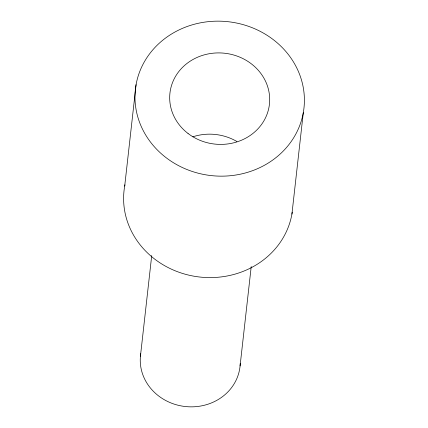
<?xml version="1.0" encoding="UTF-8"?>
<svg xmlns="http://www.w3.org/2000/svg" width="428" height="428" viewBox="0 0 428 428"><rect width="100%" height="100%" fill="white"/><g stroke="black" fill="none" stroke-linecap="round" stroke-linejoin="round"><path stroke-width="0.64" d="M124.698 186.1L136.077 84.658M140.427 356.273L151.721 255.564M240.076 365.935L251.225 266.548M291.923 214.096L303.302 112.655A84.803 77.409 6.4 0 0 189.674 25.637A84.803 77.409 6.4 0 0 166.096 157.675A84.803 77.409 6.4 0 0 303.302 112.655M292.238 212.181A84.803 77.409 6.4 0 1 195.05 276.386A84.803 77.409 6.4 0 1 124.939 184.826M240.242 363.292A50.06 45.694 6.4 0 1 185.977 406.6A50.06 45.694 6.4 0 1 140.759 353.646M192.857 136.805A50.06 45.694 6.4 0 1 236.887 141.497M188.053 133.493A50.06 45.694 6.4 0 0 269.046 106.92A50.06 45.694 6.4 0 0 201.968 55.554A50.06 45.694 6.4 0 0 188.053 133.493"/></g></svg>
